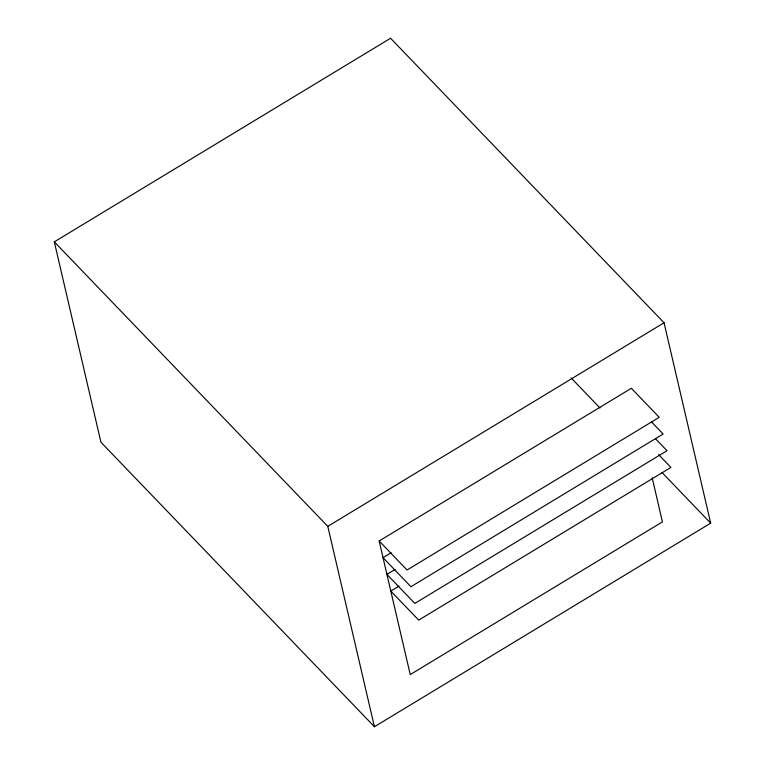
<?xml version="1.0" encoding="UTF-8"?>
<svg xmlns="http://www.w3.org/2000/svg" width="765" height="765" viewBox="0 0 765 765"><rect width="100%" height="100%" fill="white"/><g stroke="black" fill="none" stroke-linecap="round" stroke-linejoin="round"><path stroke-width="1.15" d="M54.305 241.855L390.571 38.25L664.049 322.763L710.685 523.145L374.42 726.74L100.942 442.237L54.305 241.855L327.793 526.358L374.42 726.74M327.793 526.358L664.049 322.763M379.153 540.989L631.345 388.285L659.248 417.317L407.057 570.021L379.153 540.989L410.241 674.577L662.433 521.873L652.163 477.733M391.202 552.741L383.036 557.685L410.939 586.717L663.14 434.013L651.646 422.06M395.094 569.437L386.918 574.381L414.831 603.413L667.023 450.719L655.529 438.766M398.976 586.133L390.81 591.087L418.713 620.109L670.915 467.415L658.598 454.611M571.053 377.881L599.97 407.965M661.935 472.435L710.685 523.145"/></g></svg>
